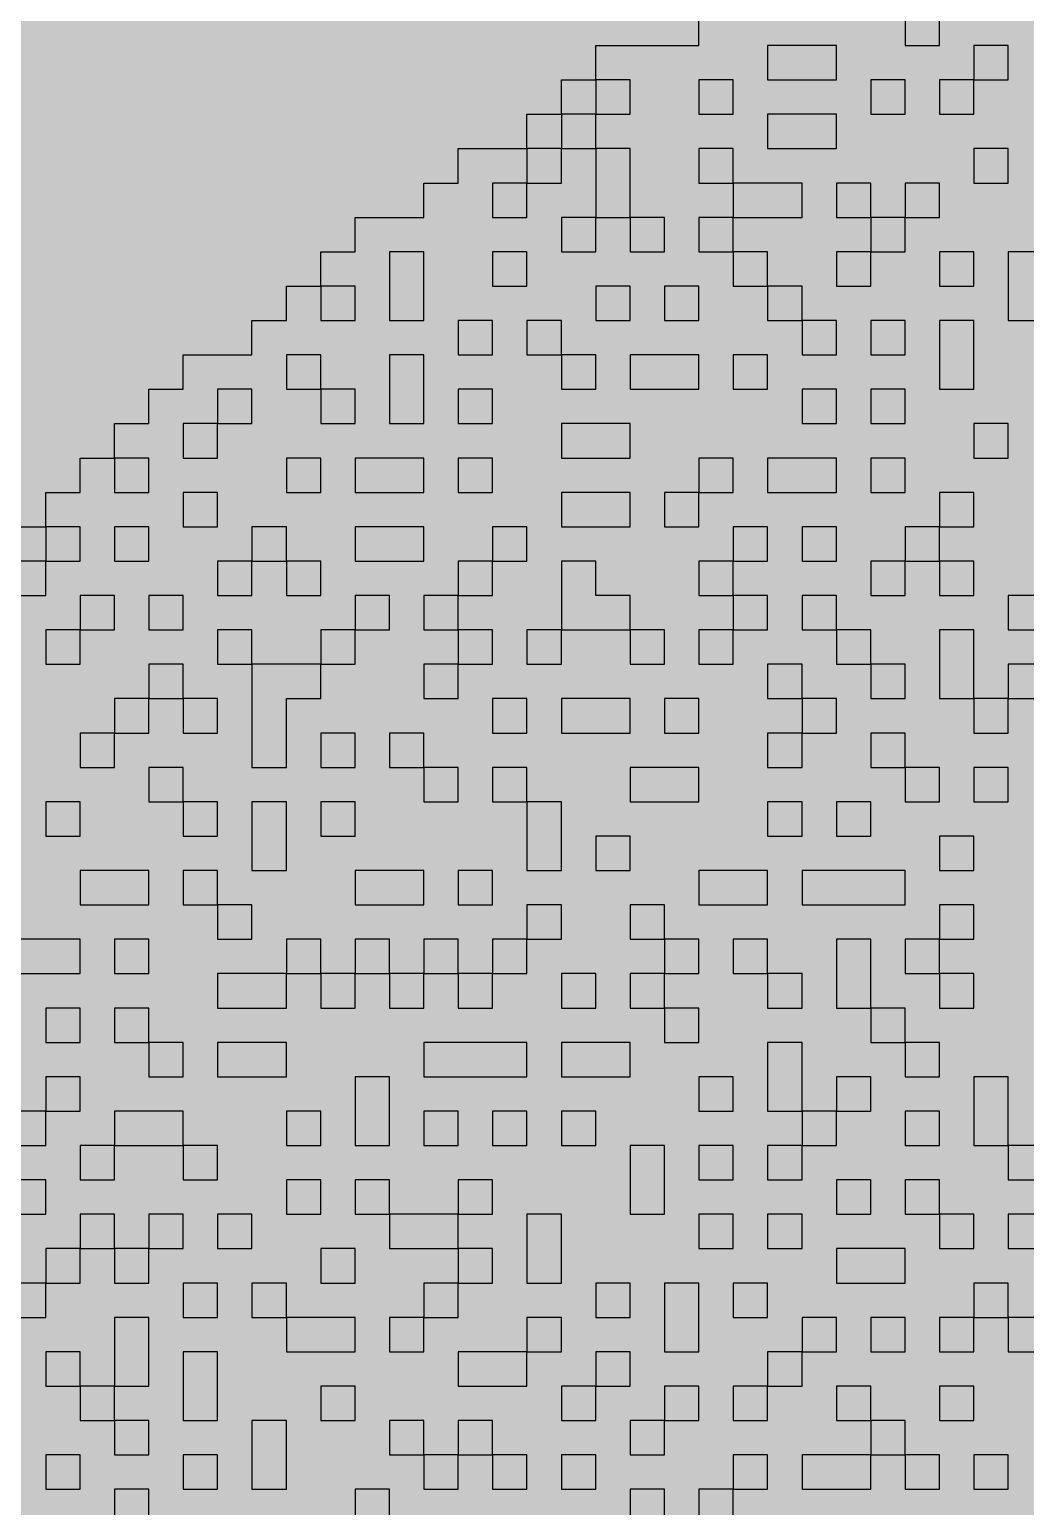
# Model space of a CAD drawing. Header units: millimetres. Extents: x 3.06 to 5.82, y 1.29 to 3.84.
# Drawn here: x 4.7026 to 4.737, y 2.1783 to 2.2294 of the extents above; entities that cross this region are included whole.
import ezdxf

# ---------------------------------------------------------------- set-up
doc = ezdxf.new("R2010")
doc.units = ezdxf.units.MM
doc.header["$MEASUREMENT"] = 0
for name, color, linetype in [('BottomLayer', 5, 'Continuous'), ('TopLayer', 1, 'Continuous'), ('TopOverlay', 2, 'Continuous')]:
    doc.layers.add(name, color=color, linetype=linetype)

msp = doc.modelspace()

# ---------------------------------------------------------------- linework, layer by layer
at = {"layer": 'BottomLayer'}
msp.add_solid([(4.701, 2.036), (4.739, 2.036), (4.701, 3.474), (4.739, 3.474)], dxfattribs=at)
at = {"layer": 'TopLayer', "const_width": 0.008}
for points in [[(4.519702, 2.030685), (4.929017, 2.44)], [(4.547986, 2.030685), (4.957301, 2.44)], [(4.57627, 2.030685), (4.985585, 2.44)], [(4.581875, 2.347774), (4.970649, 1.959)], [(4.58137, 2.319995), (4.881909, 2.019455)], [(4.567228, 2.305853), (4.855484, 2.017596)], [(4.657933, 2.3), (4.986617, 1.971316)]]:
    msp.add_lwpolyline(points, dxfattribs=at)
at = {"layer": 'TopLayer', "const_width": 0.04}
msp.add_lwpolyline([(4.771, 2.162992, -0.414214), (4.671, 2.062992)], format="xyb", dxfattribs=at)
at = {"layer": 'TopOverlay'}
for p, q in [((4.725724, 2.228813), (4.725724, 2.230002)), ((4.73286, 2.230002), (4.73286, 2.228813)), ((4.734049, 2.228813), (4.734049, 2.230002)), ((4.722156, 2.227624), (4.722156, 2.228813)), ((4.722156, 2.228813), (4.725724, 2.228813)), ((4.730481, 2.228813), (4.728103, 2.228813)), ((4.728103, 2.228813), (4.728103, 2.227624)), ((4.730481, 2.227624), (4.730481, 2.228813)), ((4.73286, 2.228813), (4.734049, 2.228813)), ((4.736427, 2.228813), (4.735238, 2.228813)), ((4.735238, 2.228813), (4.735238, 2.227624)), ((4.736427, 2.227624), (4.736427, 2.228813)), ((4.720967, 2.226435), (4.720967, 2.227624)), ((4.720967, 2.227624), (4.722156, 2.227624)), ((4.722156, 2.227624), (4.722156, 2.226435)), ((4.723346, 2.227624), (4.722156, 2.227624)), ((4.723346, 2.226435), (4.723346, 2.227624)), ((4.726913, 2.227624), (4.725724, 2.227624)), ((4.725724, 2.227624), (4.725724, 2.226435)), ((4.726913, 2.226435), (4.726913, 2.227624)), ((4.728103, 2.227624), (4.730481, 2.227624)), ((4.73286, 2.227624), (4.73167, 2.227624)), ((4.73167, 2.227624), (4.73167, 2.226435)), ((4.73286, 2.226435), (4.73286, 2.227624)), ((4.735238, 2.227624), (4.734049, 2.227624)), ((4.734049, 2.227624), (4.734049, 2.226435)), ((4.735238, 2.227624), (4.736427, 2.227624)), ((4.735238, 2.226435), (4.735238, 2.227624)), ((4.719778, 2.225245), (4.719778, 2.226435)), ((4.719778, 2.226435), (4.720967, 2.226435)), ((4.720967, 2.226435), (4.720967, 2.225245)), ((4.722156, 2.226435), (4.720967, 2.226435)), ((4.722156, 2.225245), (4.722156, 2.226435)), ((4.722156, 2.226435), (4.723346, 2.226435)), ((4.725724, 2.226435), (4.726913, 2.226435)), ((4.730481, 2.226435), (4.728103, 2.226435)), ((4.728103, 2.226435), (4.728103, 2.225245)), ((4.730481, 2.225245), (4.730481, 2.226435)), ((4.73167, 2.226435), (4.73286, 2.226435)), ((4.734049, 2.226435), (4.735238, 2.226435)), ((4.717399, 2.224056), (4.717399, 2.225245)), ((4.717399, 2.225245), (4.719778, 2.225245)), ((4.719778, 2.225245), (4.719778, 2.224056)), ((4.720967, 2.225245), (4.719778, 2.225245)), ((4.720967, 2.224056), (4.720967, 2.225245)), ((4.720967, 2.225245), (4.722156, 2.225245)), ((4.722156, 2.225245), (4.722156, 2.224056)), ((4.723346, 2.225245), (4.722156, 2.225245)), ((4.723346, 2.224056), (4.723346, 2.225245)), ((4.726913, 2.225245), (4.725724, 2.225245)), ((4.725724, 2.225245), (4.725724, 2.224056)), ((4.726913, 2.224056), (4.726913, 2.225245)), ((4.728103, 2.225245), (4.730481, 2.225245)), ((4.736427, 2.225245), (4.735238, 2.225245)), ((4.735238, 2.225245), (4.735238, 2.224056)), ((4.736427, 2.224056), (4.736427, 2.225245)), ((4.71621, 2.222867), (4.71621, 2.224056)), ((4.71621, 2.224056), (4.717399, 2.224056)), ((4.719778, 2.224056), (4.718589, 2.224056)), ((4.718589, 2.224056), (4.718589, 2.222867)), ((4.719778, 2.224056), (4.720967, 2.224056)), ((4.719778, 2.222867), (4.719778, 2.224056)), ((4.722156, 2.224056), (4.722156, 2.222867)), ((4.723346, 2.222867), (4.723346, 2.224056)), ((4.725724, 2.224056), (4.726913, 2.224056)), ((4.726913, 2.224056), (4.726913, 2.222867)), ((4.729292, 2.224056), (4.726913, 2.224056)), ((4.729292, 2.222867), (4.729292, 2.224056)), ((4.73167, 2.224056), (4.730481, 2.224056)), ((4.730481, 2.224056), (4.730481, 2.222867)), ((4.73167, 2.222867), (4.73167, 2.224056)), ((4.734049, 2.224056), (4.73286, 2.224056)), ((4.73286, 2.224056), (4.73286, 2.222867)), ((4.734049, 2.222867), (4.734049, 2.224056)), ((4.735238, 2.224056), (4.736427, 2.224056)), ((4.713832, 2.221678), (4.713832, 2.222867)), ((4.713832, 2.222867), (4.71621, 2.222867)), ((4.718589, 2.222867), (4.719778, 2.222867)), ((4.722156, 2.222867), (4.720967, 2.222867)), ((4.720967, 2.222867), (4.720967, 2.221678)), ((4.722156, 2.222867), (4.723346, 2.222867)), ((4.722156, 2.221678), (4.722156, 2.222867)), ((4.723346, 2.222867), (4.723346, 2.221678)), ((4.724535, 2.222867), (4.723346, 2.222867)), ((4.724535, 2.221678), (4.724535, 2.222867)), ((4.726913, 2.222867), (4.725724, 2.222867)), ((4.725724, 2.222867), (4.725724, 2.221678)), ((4.726913, 2.222867), (4.729292, 2.222867)), ((4.726913, 2.221678), (4.726913, 2.222867)), ((4.730481, 2.222867), (4.73167, 2.222867)), ((4.73167, 2.222867), (4.73167, 2.221678)), ((4.73286, 2.222867), (4.73167, 2.222867)), ((4.73286, 2.222867), (4.734049, 2.222867)), ((4.73286, 2.221678), (4.73286, 2.222867)), ((4.712642, 2.220488), (4.712642, 2.221678)), ((4.712642, 2.221678), (4.713832, 2.221678)), ((4.71621, 2.221678), (4.715021, 2.221678)), ((4.715021, 2.221678), (4.715021, 2.220488)), ((4.71621, 2.220488), (4.71621, 2.221678)), ((4.719778, 2.221678), (4.718589, 2.221678)), ((4.718589, 2.221678), (4.718589, 2.220488)), ((4.719778, 2.220488), (4.719778, 2.221678)), ((4.720967, 2.221678), (4.722156, 2.221678)), ((4.723346, 2.221678), (4.724535, 2.221678)), ((4.725724, 2.221678), (4.726913, 2.221678)), ((4.726913, 2.221678), (4.726913, 2.220488)), ((4.728103, 2.221678), (4.726913, 2.221678)), ((4.728103, 2.220488), (4.728103, 2.221678)), ((4.73167, 2.221678), (4.730481, 2.221678)), ((4.730481, 2.221678), (4.730481, 2.220488)), ((4.73167, 2.221678), (4.73286, 2.221678)), ((4.73167, 2.220488), (4.73167, 2.221678)), ((4.735238, 2.221678), (4.734049, 2.221678)), ((4.734049, 2.221678), (4.734049, 2.220488)), ((4.735238, 2.220488), (4.735238, 2.221678)), ((4.737617, 2.221678), (4.736427, 2.221678)), ((4.736427, 2.221678), (4.736427, 2.220488)), ((4.711453, 2.219299), (4.711453, 2.220488)), ((4.711453, 2.220488), (4.712642, 2.220488)), ((4.712642, 2.220488), (4.712642, 2.219299)), ((4.713832, 2.220488), (4.712642, 2.220488)), ((4.713832, 2.219299), (4.713832, 2.220488)), ((4.715021, 2.220488), (4.715021, 2.219299)), ((4.71621, 2.219299), (4.71621, 2.220488)), ((4.718589, 2.220488), (4.719778, 2.220488)), ((4.723346, 2.220488), (4.722156, 2.220488)), ((4.722156, 2.220488), (4.722156, 2.219299)), ((4.723346, 2.219299), (4.723346, 2.220488)), ((4.725724, 2.220488), (4.724535, 2.220488)), ((4.724535, 2.220488), (4.724535, 2.219299)), ((4.725724, 2.219299), (4.725724, 2.220488)), ((4.726913, 2.220488), (4.728103, 2.220488)), ((4.728103, 2.220488), (4.728103, 2.219299)), ((4.729292, 2.220488), (4.728103, 2.220488)), ((4.729292, 2.219299), (4.729292, 2.220488)), ((4.730481, 2.220488), (4.73167, 2.220488)), ((4.734049, 2.220488), (4.735238, 2.220488)), ((4.736427, 2.220488), (4.736427, 2.219299)), ((4.710264, 2.21811), (4.710264, 2.219299)), ((4.710264, 2.219299), (4.711453, 2.219299)), ((4.712642, 2.219299), (4.713832, 2.219299)), ((4.715021, 2.219299), (4.71621, 2.219299)), ((4.718589, 2.219299), (4.717399, 2.219299)), ((4.717399, 2.219299), (4.717399, 2.21811)), ((4.718589, 2.21811), (4.718589, 2.219299)), ((4.720967, 2.219299), (4.719778, 2.219299)), ((4.719778, 2.219299), (4.719778, 2.21811)), ((4.720967, 2.21811), (4.720967, 2.219299)), ((4.722156, 2.219299), (4.723346, 2.219299)), ((4.724535, 2.219299), (4.725724, 2.219299)), ((4.728103, 2.219299), (4.729292, 2.219299)), ((4.729292, 2.219299), (4.729292, 2.21811)), ((4.730481, 2.219299), (4.729292, 2.219299)), ((4.730481, 2.21811), (4.730481, 2.219299)), ((4.73286, 2.219299), (4.73167, 2.219299)), ((4.73167, 2.219299), (4.73167, 2.21811)), ((4.73286, 2.21811), (4.73286, 2.219299)), ((4.735238, 2.219299), (4.734049, 2.219299)), ((4.734049, 2.219299), (4.734049, 2.21811)), ((4.735238, 2.21811), (4.735238, 2.219299)), ((4.736427, 2.219299), (4.737617, 2.219299)), ((4.707885, 2.216921), (4.707885, 2.21811)), ((4.707885, 2.21811), (4.710264, 2.21811)), ((4.712642, 2.21811), (4.711453, 2.21811)), ((4.711453, 2.21811), (4.711453, 2.216921)), ((4.712642, 2.216921), (4.712642, 2.21811)), ((4.71621, 2.21811), (4.715021, 2.21811)), ((4.715021, 2.21811), (4.715021, 2.216921)), ((4.71621, 2.216921), (4.71621, 2.21811)), ((4.717399, 2.21811), (4.718589, 2.21811)), ((4.719778, 2.21811), (4.720967, 2.21811)), ((4.720967, 2.21811), (4.720967, 2.216921)), ((4.722156, 2.21811), (4.720967, 2.21811)), ((4.722156, 2.216921), (4.722156, 2.21811)), ((4.725724, 2.21811), (4.723346, 2.21811)), ((4.723346, 2.21811), (4.723346, 2.216921)), ((4.725724, 2.216921), (4.725724, 2.21811)), ((4.728103, 2.21811), (4.726913, 2.21811)), ((4.726913, 2.21811), (4.726913, 2.216921)), ((4.728103, 2.216921), (4.728103, 2.21811)), ((4.729292, 2.21811), (4.730481, 2.21811)), ((4.73167, 2.21811), (4.73286, 2.21811)), ((4.734049, 2.21811), (4.734049, 2.216921)), ((4.735238, 2.216921), (4.735238, 2.21811)), ((4.706696, 2.215731), (4.706696, 2.216921)), ((4.706696, 2.216921), (4.707885, 2.216921)), ((4.710264, 2.216921), (4.709074, 2.216921)), ((4.709074, 2.216921), (4.709074, 2.215731)), ((4.710264, 2.215731), (4.710264, 2.216921)), ((4.711453, 2.216921), (4.712642, 2.216921)), ((4.712642, 2.216921), (4.712642, 2.215731)), ((4.713832, 2.216921), (4.712642, 2.216921)), ((4.713832, 2.215731), (4.713832, 2.216921)), ((4.715021, 2.216921), (4.715021, 2.215731)), ((4.71621, 2.215731), (4.71621, 2.216921)), ((4.718589, 2.216921), (4.717399, 2.216921)), ((4.717399, 2.216921), (4.717399, 2.215731)), ((4.718589, 2.215731), (4.718589, 2.216921)), ((4.720967, 2.216921), (4.722156, 2.216921)), ((4.723346, 2.216921), (4.725724, 2.216921)), ((4.726913, 2.216921), (4.728103, 2.216921)), ((4.730481, 2.216921), (4.729292, 2.216921)), ((4.729292, 2.216921), (4.729292, 2.215731)), ((4.730481, 2.215731), (4.730481, 2.216921)), ((4.73286, 2.216921), (4.73167, 2.216921)), ((4.73167, 2.216921), (4.73167, 2.215731)), ((4.73286, 2.215731), (4.73286, 2.216921)), ((4.734049, 2.216921), (4.735238, 2.216921)), ((4.705507, 2.214542), (4.705507, 2.215731)), ((4.705507, 2.215731), (4.706696, 2.215731)), ((4.709074, 2.215731), (4.707885, 2.215731)), ((4.707885, 2.215731), (4.707885, 2.214542)), ((4.709074, 2.215731), (4.710264, 2.215731)), ((4.709074, 2.214542), (4.709074, 2.215731)), ((4.712642, 2.215731), (4.713832, 2.215731)), ((4.715021, 2.215731), (4.71621, 2.215731)), ((4.717399, 2.215731), (4.718589, 2.215731)), ((4.723346, 2.215731), (4.720967, 2.215731)), ((4.720967, 2.215731), (4.720967, 2.214542)), ((4.723346, 2.214542), (4.723346, 2.215731)), ((4.729292, 2.215731), (4.730481, 2.215731)), ((4.73167, 2.215731), (4.73286, 2.215731)), ((4.736427, 2.215731), (4.735238, 2.215731)), ((4.735238, 2.215731), (4.735238, 2.214542)), ((4.736427, 2.214542), (4.736427, 2.215731)), ((4.704318, 2.213353), (4.704318, 2.214542)), ((4.704318, 2.214542), (4.705507, 2.214542)), ((4.705507, 2.214542), (4.705507, 2.213353)), ((4.706696, 2.214542), (4.705507, 2.214542)), ((4.706696, 2.213353), (4.706696, 2.214542)), ((4.707885, 2.214542), (4.709074, 2.214542)), ((4.712642, 2.214542), (4.711453, 2.214542)), ((4.711453, 2.214542), (4.711453, 2.213353)), ((4.712642, 2.213353), (4.712642, 2.214542)), ((4.71621, 2.214542), (4.713832, 2.214542)), ((4.713832, 2.214542), (4.713832, 2.213353)), ((4.71621, 2.213353), (4.71621, 2.214542)), ((4.718589, 2.214542), (4.717399, 2.214542)), ((4.717399, 2.214542), (4.717399, 2.213353)), ((4.718589, 2.213353), (4.718589, 2.214542)), ((4.720967, 2.214542), (4.723346, 2.214542)), ((4.726913, 2.214542), (4.725724, 2.214542)), ((4.725724, 2.214542), (4.725724, 2.213353)), ((4.726913, 2.213353), (4.726913, 2.214542)), ((4.730481, 2.214542), (4.728103, 2.214542)), ((4.728103, 2.214542), (4.728103, 2.213353)), ((4.730481, 2.213353), (4.730481, 2.214542)), ((4.73286, 2.214542), (4.73167, 2.214542)), ((4.73167, 2.214542), (4.73167, 2.213353)), ((4.73286, 2.213353), (4.73286, 2.214542)), ((4.735238, 2.214542), (4.736427, 2.214542)), ((4.703128, 2.212164), (4.703128, 2.213353)), ((4.703128, 2.213353), (4.704318, 2.213353)), ((4.705507, 2.213353), (4.706696, 2.213353)), ((4.709074, 2.213353), (4.707885, 2.213353)), ((4.707885, 2.213353), (4.707885, 2.212164)), ((4.709074, 2.212164), (4.709074, 2.213353)), ((4.711453, 2.213353), (4.712642, 2.213353)), ((4.713832, 2.213353), (4.71621, 2.213353)), ((4.717399, 2.213353), (4.718589, 2.213353)), ((4.723346, 2.213353), (4.720967, 2.213353)), ((4.720967, 2.213353), (4.720967, 2.212164)), ((4.723346, 2.212164), (4.723346, 2.213353)), ((4.725724, 2.213353), (4.724535, 2.213353)), ((4.724535, 2.213353), (4.724535, 2.212164)), ((4.725724, 2.213353), (4.726913, 2.213353)), ((4.725724, 2.212164), (4.725724, 2.213353)), ((4.728103, 2.213353), (4.730481, 2.213353)), ((4.73167, 2.213353), (4.73286, 2.213353)), ((4.735238, 2.213353), (4.734049, 2.213353)), ((4.734049, 2.213353), (4.734049, 2.212164)), ((4.735238, 2.212164), (4.735238, 2.213353)), ((4.701939, 2.212164), (4.703128, 2.212164)), ((4.703128, 2.212164), (4.703128, 2.210974)), ((4.704318, 2.212164), (4.703128, 2.212164)), ((4.704318, 2.210974), (4.704318, 2.212164)), ((4.706696, 2.212164), (4.705507, 2.212164)), ((4.705507, 2.212164), (4.705507, 2.210974)), ((4.706696, 2.210974), (4.706696, 2.212164)), ((4.707885, 2.212164), (4.709074, 2.212164)), ((4.711453, 2.212164), (4.710264, 2.212164)), ((4.710264, 2.212164), (4.710264, 2.210974)), ((4.711453, 2.210974), (4.711453, 2.212164)), ((4.71621, 2.212164), (4.713832, 2.212164)), ((4.713832, 2.212164), (4.713832, 2.210974)), ((4.71621, 2.210974), (4.71621, 2.212164)), ((4.719778, 2.212164), (4.718589, 2.212164)), ((4.718589, 2.212164), (4.718589, 2.210974)), ((4.719778, 2.210974), (4.719778, 2.212164)), ((4.720967, 2.212164), (4.723346, 2.212164)), ((4.724535, 2.212164), (4.725724, 2.212164)), ((4.728103, 2.212164), (4.726913, 2.212164)), ((4.726913, 2.212164), (4.726913, 2.210974)), ((4.728103, 2.210974), (4.728103, 2.212164)), ((4.730481, 2.212164), (4.729292, 2.212164)), ((4.729292, 2.212164), (4.729292, 2.210974)), ((4.730481, 2.210974), (4.730481, 2.212164)), ((4.734049, 2.212164), (4.73286, 2.212164)), ((4.73286, 2.212164), (4.73286, 2.210974)), ((4.734049, 2.212164), (4.735238, 2.212164)), ((4.734049, 2.210974), (4.734049, 2.212164)), ((4.703128, 2.210974), (4.701939, 2.210974)), ((4.703128, 2.209785), (4.703128, 2.210974)), ((4.703128, 2.210974), (4.704318, 2.210974)), ((4.705507, 2.210974), (4.706696, 2.210974)), ((4.710264, 2.210974), (4.709074, 2.210974)), ((4.709074, 2.210974), (4.709074, 2.209785)), ((4.710264, 2.210974), (4.711453, 2.210974)), ((4.710264, 2.209785), (4.710264, 2.210974)), ((4.711453, 2.210974), (4.711453, 2.209785)), ((4.712642, 2.210974), (4.711453, 2.210974)), ((4.712642, 2.209785), (4.712642, 2.210974)), ((4.713832, 2.210974), (4.71621, 2.210974)), ((4.718589, 2.210974), (4.717399, 2.210974)), ((4.717399, 2.210974), (4.717399, 2.209785)), ((4.718589, 2.210974), (4.719778, 2.210974)), ((4.718589, 2.209785), (4.718589, 2.210974)), ((4.722156, 2.210974), (4.720967, 2.210974)), ((4.720967, 2.210974), (4.720967, 2.209785)), ((4.722156, 2.209785), (4.722156, 2.210974)), ((4.726913, 2.210974), (4.725724, 2.210974)), ((4.725724, 2.210974), (4.725724, 2.209785)), ((4.726913, 2.210974), (4.728103, 2.210974)), ((4.726913, 2.209785), (4.726913, 2.210974)), ((4.729292, 2.210974), (4.730481, 2.210974)), ((4.73286, 2.210974), (4.73167, 2.210974)), ((4.73167, 2.210974), (4.73167, 2.209785)), ((4.73286, 2.210974), (4.734049, 2.210974)), ((4.73286, 2.209785), (4.73286, 2.210974)), ((4.734049, 2.210974), (4.734049, 2.209785)), ((4.735238, 2.210974), (4.734049, 2.210974)), ((4.735238, 2.209785), (4.735238, 2.210974)), ((4.701939, 2.209785), (4.703128, 2.209785)), ((4.705507, 2.209785), (4.704318, 2.209785)), ((4.704318, 2.209785), (4.704318, 2.208596)), ((4.705507, 2.208596), (4.705507, 2.209785)), ((4.707885, 2.209785), (4.706696, 2.209785)), ((4.706696, 2.209785), (4.706696, 2.208596)), ((4.707885, 2.208596), (4.707885, 2.209785)), ((4.709074, 2.209785), (4.710264, 2.209785)), ((4.711453, 2.209785), (4.712642, 2.209785)), ((4.715021, 2.209785), (4.713832, 2.209785)), ((4.713832, 2.209785), (4.713832, 2.208596)), ((4.715021, 2.208596), (4.715021, 2.209785)), ((4.717399, 2.209785), (4.71621, 2.209785)), ((4.71621, 2.209785), (4.71621, 2.208596)), ((4.717399, 2.209785), (4.718589, 2.209785)), ((4.717399, 2.208596), (4.717399, 2.209785)), ((4.720967, 2.209785), (4.720967, 2.208596)), ((4.723346, 2.209785), (4.722156, 2.209785)), ((4.723346, 2.208596), (4.723346, 2.209785)), ((4.725724, 2.209785), (4.726913, 2.209785)), ((4.726913, 2.209785), (4.726913, 2.208596)), ((4.728103, 2.209785), (4.726913, 2.209785)), ((4.728103, 2.208596), (4.728103, 2.209785)), ((4.730481, 2.209785), (4.729292, 2.209785)), ((4.729292, 2.209785), (4.729292, 2.208596)), ((4.730481, 2.208596), (4.730481, 2.209785)), ((4.73167, 2.209785), (4.73286, 2.209785)), ((4.734049, 2.209785), (4.735238, 2.209785)), ((4.737617, 2.209785), (4.736427, 2.209785)), ((4.736427, 2.209785), (4.736427, 2.208596)), ((4.704318, 2.208596), (4.703128, 2.208596)), ((4.703128, 2.208596), (4.703128, 2.207407)), ((4.704318, 2.208596), (4.705507, 2.208596)), ((4.704318, 2.207407), (4.704318, 2.208596)), ((4.706696, 2.208596), (4.707885, 2.208596)), ((4.710264, 2.208596), (4.709074, 2.208596)), ((4.709074, 2.208596), (4.709074, 2.207407)), ((4.710264, 2.207407), (4.710264, 2.208596)), ((4.713832, 2.208596), (4.712642, 2.208596)), ((4.712642, 2.208596), (4.712642, 2.207407)), ((4.713832, 2.208596), (4.715021, 2.208596)), ((4.713832, 2.207407), (4.713832, 2.208596)), ((4.71621, 2.208596), (4.717399, 2.208596)), ((4.717399, 2.208596), (4.717399, 2.207407)), ((4.718589, 2.208596), (4.717399, 2.208596)), ((4.718589, 2.207407), (4.718589, 2.208596)), ((4.720967, 2.208596), (4.719778, 2.208596)), ((4.719778, 2.208596), (4.719778, 2.207407)), ((4.720967, 2.208596), (4.723346, 2.208596)), ((4.720967, 2.207407), (4.720967, 2.208596)), ((4.723346, 2.208596), (4.723346, 2.207407)), ((4.724535, 2.208596), (4.723346, 2.208596)), ((4.724535, 2.207407), (4.724535, 2.208596)), ((4.726913, 2.208596), (4.725724, 2.208596)), ((4.725724, 2.208596), (4.725724, 2.207407)), ((4.726913, 2.208596), (4.728103, 2.208596)), ((4.726913, 2.207407), (4.726913, 2.208596)), ((4.729292, 2.208596), (4.730481, 2.208596)), ((4.730481, 2.208596), (4.730481, 2.207407)), ((4.73167, 2.208596), (4.730481, 2.208596)), ((4.73167, 2.207407), (4.73167, 2.208596)), ((4.735238, 2.208596), (4.734049, 2.208596)), ((4.734049, 2.208596), (4.734049, 2.207407)), ((4.735238, 2.207407), (4.735238, 2.208596)), ((4.736427, 2.208596), (4.737617, 2.208596)), ((4.703128, 2.207407), (4.704318, 2.207407)), ((4.707885, 2.207407), (4.706696, 2.207407)), ((4.706696, 2.207407), (4.706696, 2.206217)), ((4.707885, 2.206217), (4.707885, 2.207407)), ((4.709074, 2.207407), (4.710264, 2.207407)), ((4.710264, 2.207407), (4.710264, 2.206217)), ((4.712642, 2.207407), (4.710264, 2.207407)), ((4.712642, 2.207407), (4.713832, 2.207407)), ((4.712642, 2.206217), (4.712642, 2.207407)), ((4.717399, 2.207407), (4.71621, 2.207407)), ((4.71621, 2.207407), (4.71621, 2.206217)), ((4.717399, 2.207407), (4.718589, 2.207407)), ((4.717399, 2.206217), (4.717399, 2.207407)), ((4.719778, 2.207407), (4.720967, 2.207407)), ((4.723346, 2.207407), (4.724535, 2.207407)), ((4.725724, 2.207407), (4.726913, 2.207407)), ((4.729292, 2.207407), (4.728103, 2.207407)), ((4.728103, 2.207407), (4.728103, 2.206217)), ((4.729292, 2.206217), (4.729292, 2.207407)), ((4.730481, 2.207407), (4.73167, 2.207407)), ((4.73167, 2.207407), (4.73167, 2.206217)), ((4.73286, 2.207407), (4.73167, 2.207407)), ((4.73286, 2.206217), (4.73286, 2.207407)), ((4.734049, 2.207407), (4.734049, 2.206217)), ((4.735238, 2.206217), (4.735238, 2.207407)), ((4.737617, 2.207407), (4.736427, 2.207407)), ((4.736427, 2.207407), (4.736427, 2.206217)), ((4.706696, 2.206217), (4.705507, 2.206217)), ((4.705507, 2.206217), (4.705507, 2.205028)), ((4.706696, 2.206217), (4.707885, 2.206217)), ((4.706696, 2.205028), (4.706696, 2.206217)), ((4.707885, 2.206217), (4.707885, 2.205028)), ((4.709074, 2.206217), (4.707885, 2.206217)), ((4.709074, 2.205028), (4.709074, 2.206217)), ((4.710264, 2.206217), (4.710264, 2.205028)), ((4.711453, 2.205028), (4.711453, 2.206217)), ((4.711453, 2.206217), (4.712642, 2.206217)), ((4.71621, 2.206217), (4.717399, 2.206217)), ((4.719778, 2.206217), (4.718589, 2.206217)), ((4.718589, 2.206217), (4.718589, 2.205028)), ((4.719778, 2.205028), (4.719778, 2.206217)), ((4.723346, 2.206217), (4.720967, 2.206217)), ((4.720967, 2.206217), (4.720967, 2.205028)), ((4.723346, 2.205028), (4.723346, 2.206217)), ((4.725724, 2.206217), (4.724535, 2.206217)), ((4.724535, 2.206217), (4.724535, 2.205028)), ((4.725724, 2.205028), (4.725724, 2.206217)), ((4.728103, 2.206217), (4.729292, 2.206217)), ((4.729292, 2.206217), (4.729292, 2.205028)), ((4.730481, 2.206217), (4.729292, 2.206217)), ((4.730481, 2.205028), (4.730481, 2.206217)), ((4.73167, 2.206217), (4.73286, 2.206217)), ((4.734049, 2.206217), (4.735238, 2.206217)), ((4.735238, 2.206217), (4.735238, 2.205028)), ((4.736427, 2.206217), (4.735238, 2.206217)), ((4.736427, 2.206217), (4.737617, 2.206217)), ((4.736427, 2.205028), (4.736427, 2.206217)), ((4.705507, 2.205028), (4.704318, 2.205028)), ((4.704318, 2.205028), (4.704318, 2.203839)), ((4.705507, 2.205028), (4.706696, 2.205028)), ((4.705507, 2.203839), (4.705507, 2.205028)), ((4.707885, 2.205028), (4.709074, 2.205028)), ((4.710264, 2.205028), (4.710264, 2.203839)), ((4.711453, 2.203839), (4.711453, 2.205028)), ((4.713832, 2.205028), (4.712642, 2.205028)), ((4.712642, 2.205028), (4.712642, 2.203839)), ((4.713832, 2.203839), (4.713832, 2.205028)), ((4.71621, 2.205028), (4.715021, 2.205028)), ((4.715021, 2.205028), (4.715021, 2.203839)), ((4.71621, 2.203839), (4.71621, 2.205028)), ((4.718589, 2.205028), (4.719778, 2.205028)), ((4.720967, 2.205028), (4.723346, 2.205028)), ((4.724535, 2.205028), (4.725724, 2.205028)), ((4.729292, 2.205028), (4.728103, 2.205028)), ((4.728103, 2.205028), (4.728103, 2.203839)), ((4.729292, 2.205028), (4.730481, 2.205028)), ((4.729292, 2.203839), (4.729292, 2.205028)), ((4.73286, 2.205028), (4.73167, 2.205028)), ((4.73167, 2.205028), (4.73167, 2.203839)), ((4.73286, 2.203839), (4.73286, 2.205028)), ((4.735238, 2.205028), (4.736427, 2.205028)), ((4.704318, 2.203839), (4.705507, 2.203839)), ((4.707885, 2.203839), (4.706696, 2.203839)), ((4.706696, 2.203839), (4.706696, 2.20265)), ((4.707885, 2.20265), (4.707885, 2.203839)), ((4.710264, 2.203839), (4.711453, 2.203839)), ((4.712642, 2.203839), (4.713832, 2.203839)), ((4.715021, 2.203839), (4.71621, 2.203839)), ((4.71621, 2.203839), (4.71621, 2.20265)), ((4.717399, 2.203839), (4.71621, 2.203839)), ((4.717399, 2.20265), (4.717399, 2.203839)), ((4.719778, 2.203839), (4.718589, 2.203839)), ((4.718589, 2.203839), (4.718589, 2.20265)), ((4.719778, 2.20265), (4.719778, 2.203839)), ((4.725724, 2.203839), (4.723346, 2.203839)), ((4.723346, 2.203839), (4.723346, 2.20265)), ((4.725724, 2.20265), (4.725724, 2.203839)), ((4.728103, 2.203839), (4.729292, 2.203839)), ((4.73167, 2.203839), (4.73286, 2.203839)), ((4.73286, 2.203839), (4.73286, 2.20265)), ((4.734049, 2.203839), (4.73286, 2.203839)), ((4.734049, 2.20265), (4.734049, 2.203839)), ((4.736427, 2.203839), (4.735238, 2.203839)), ((4.735238, 2.203839), (4.735238, 2.20265)), ((4.736427, 2.20265), (4.736427, 2.203839)), ((4.704318, 2.20265), (4.703128, 2.20265)), ((4.703128, 2.20265), (4.703128, 2.20146)), ((4.704318, 2.20146), (4.704318, 2.20265)), ((4.706696, 2.20265), (4.707885, 2.20265)), ((4.707885, 2.20265), (4.707885, 2.20146)), ((4.709074, 2.20265), (4.707885, 2.20265)), ((4.709074, 2.20146), (4.709074, 2.20265)), ((4.711453, 2.20265), (4.710264, 2.20265)), ((4.710264, 2.20265), (4.710264, 2.20146)), ((4.711453, 2.20146), (4.711453, 2.20265)), ((4.713832, 2.20265), (4.712642, 2.20265)), ((4.712642, 2.20265), (4.712642, 2.20146)), ((4.713832, 2.20146), (4.713832, 2.20265)), ((4.71621, 2.20265), (4.717399, 2.20265)), ((4.718589, 2.20265), (4.719778, 2.20265)), ((4.719778, 2.20265), (4.719778, 2.20146)), ((4.720967, 2.20265), (4.719778, 2.20265)), ((4.720967, 2.20146), (4.720967, 2.20265)), ((4.723346, 2.20265), (4.725724, 2.20265)), ((4.729292, 2.20265), (4.728103, 2.20265)), ((4.728103, 2.20265), (4.728103, 2.20146)), ((4.729292, 2.20146), (4.729292, 2.20265)), ((4.73167, 2.20265), (4.730481, 2.20265)), ((4.730481, 2.20265), (4.730481, 2.20146)), ((4.73167, 2.20146), (4.73167, 2.20265)), ((4.73286, 2.20265), (4.734049, 2.20265)), ((4.735238, 2.20265), (4.736427, 2.20265)), ((4.703128, 2.20146), (4.704318, 2.20146)), ((4.707885, 2.20146), (4.709074, 2.20146)), ((4.710264, 2.20146), (4.710264, 2.200271)), ((4.711453, 2.200271), (4.711453, 2.20146)), ((4.712642, 2.20146), (4.713832, 2.20146)), ((4.719778, 2.20146), (4.719778, 2.200271)), ((4.720967, 2.200271), (4.720967, 2.20146)), ((4.723346, 2.20146), (4.722156, 2.20146)), ((4.722156, 2.20146), (4.722156, 2.200271)), ((4.723346, 2.200271), (4.723346, 2.20146)), ((4.728103, 2.20146), (4.729292, 2.20146)), ((4.730481, 2.20146), (4.73167, 2.20146)), ((4.735238, 2.20146), (4.734049, 2.20146)), ((4.734049, 2.20146), (4.734049, 2.200271)), ((4.735238, 2.200271), (4.735238, 2.20146)), ((4.706696, 2.200271), (4.704318, 2.200271)), ((4.704318, 2.200271), (4.704318, 2.199082)), ((4.706696, 2.199082), (4.706696, 2.200271)), ((4.709074, 2.200271), (4.707885, 2.200271)), ((4.707885, 2.200271), (4.707885, 2.199082)), ((4.709074, 2.199082), (4.709074, 2.200271)), ((4.710264, 2.200271), (4.711453, 2.200271)), ((4.71621, 2.200271), (4.713832, 2.200271)), ((4.713832, 2.200271), (4.713832, 2.199082)), ((4.71621, 2.199082), (4.71621, 2.200271)), ((4.718589, 2.200271), (4.717399, 2.200271)), ((4.717399, 2.200271), (4.717399, 2.199082)), ((4.718589, 2.199082), (4.718589, 2.200271)), ((4.719778, 2.200271), (4.720967, 2.200271)), ((4.722156, 2.200271), (4.723346, 2.200271)), ((4.728103, 2.200271), (4.725724, 2.200271)), ((4.725724, 2.200271), (4.725724, 2.199082)), ((4.728103, 2.199082), (4.728103, 2.200271)), ((4.73286, 2.200271), (4.729292, 2.200271)), ((4.729292, 2.200271), (4.729292, 2.199082)), ((4.73286, 2.199082), (4.73286, 2.200271)), ((4.734049, 2.200271), (4.735238, 2.200271)), ((4.704318, 2.199082), (4.706696, 2.199082)), ((4.707885, 2.199082), (4.709074, 2.199082)), ((4.709074, 2.199082), (4.709074, 2.197893)), ((4.710264, 2.199082), (4.709074, 2.199082)), ((4.710264, 2.197893), (4.710264, 2.199082)), ((4.713832, 2.199082), (4.71621, 2.199082)), ((4.717399, 2.199082), (4.718589, 2.199082)), ((4.720967, 2.199082), (4.719778, 2.199082)), ((4.719778, 2.199082), (4.719778, 2.197893)), ((4.720967, 2.197893), (4.720967, 2.199082)), ((4.724535, 2.199082), (4.723346, 2.199082)), ((4.723346, 2.199082), (4.723346, 2.197893)), ((4.724535, 2.197893), (4.724535, 2.199082)), ((4.725724, 2.199082), (4.728103, 2.199082)), ((4.729292, 2.199082), (4.73286, 2.199082)), ((4.735238, 2.199082), (4.734049, 2.199082)), ((4.734049, 2.199082), (4.734049, 2.197893)), ((4.735238, 2.197893), (4.735238, 2.199082)), ((4.704318, 2.197893), (4.701939, 2.197893)), ((4.704318, 2.196703), (4.704318, 2.197893)), ((4.706696, 2.197893), (4.705507, 2.197893)), ((4.705507, 2.197893), (4.705507, 2.196703)), ((4.706696, 2.196703), (4.706696, 2.197893)), ((4.709074, 2.197893), (4.710264, 2.197893)), ((4.712642, 2.197893), (4.711453, 2.197893)), ((4.711453, 2.197893), (4.711453, 2.196703)), ((4.712642, 2.196703), (4.712642, 2.197893)), ((4.715021, 2.197893), (4.713832, 2.197893)), ((4.713832, 2.197893), (4.713832, 2.196703)), ((4.715021, 2.196703), (4.715021, 2.197893)), ((4.717399, 2.197893), (4.71621, 2.197893)), ((4.71621, 2.197893), (4.71621, 2.196703)), ((4.717399, 2.196703), (4.717399, 2.197893)), ((4.719778, 2.197893), (4.718589, 2.197893)), ((4.718589, 2.197893), (4.718589, 2.196703)), ((4.719778, 2.197893), (4.720967, 2.197893)), ((4.719778, 2.196703), (4.719778, 2.197893)), ((4.723346, 2.197893), (4.724535, 2.197893)), ((4.724535, 2.197893), (4.724535, 2.196703)), ((4.725724, 2.197893), (4.724535, 2.197893)), ((4.725724, 2.196703), (4.725724, 2.197893)), ((4.728103, 2.197893), (4.726913, 2.197893)), ((4.726913, 2.197893), (4.726913, 2.196703)), ((4.728103, 2.196703), (4.728103, 2.197893)), ((4.73167, 2.197893), (4.730481, 2.197893)), ((4.730481, 2.197893), (4.730481, 2.196703)), ((4.73167, 2.196703), (4.73167, 2.197893)), ((4.734049, 2.197893), (4.73286, 2.197893)), ((4.73286, 2.197893), (4.73286, 2.196703)), ((4.734049, 2.197893), (4.735238, 2.197893)), ((4.734049, 2.196703), (4.734049, 2.197893)), ((4.701939, 2.196703), (4.704318, 2.196703)), ((4.705507, 2.196703), (4.706696, 2.196703)), ((4.711453, 2.196703), (4.709074, 2.196703)), ((4.709074, 2.196703), (4.709074, 2.195514)), ((4.711453, 2.196703), (4.712642, 2.196703)), ((4.711453, 2.195514), (4.711453, 2.196703)), ((4.712642, 2.196703), (4.712642, 2.195514)), ((4.713832, 2.196703), (4.712642, 2.196703)), ((4.713832, 2.196703), (4.715021, 2.196703)), ((4.713832, 2.195514), (4.713832, 2.196703)), ((4.715021, 2.196703), (4.715021, 2.195514)), ((4.71621, 2.196703), (4.715021, 2.196703)), ((4.71621, 2.196703), (4.717399, 2.196703)), ((4.71621, 2.195514), (4.71621, 2.196703)), ((4.717399, 2.196703), (4.717399, 2.195514)), ((4.718589, 2.196703), (4.717399, 2.196703)), ((4.718589, 2.196703), (4.719778, 2.196703)), ((4.718589, 2.195514), (4.718589, 2.196703)), ((4.722156, 2.196703), (4.720967, 2.196703)), ((4.720967, 2.196703), (4.720967, 2.195514)), ((4.722156, 2.195514), (4.722156, 2.196703)), ((4.724535, 2.196703), (4.723346, 2.196703)), ((4.723346, 2.196703), (4.723346, 2.195514)), ((4.724535, 2.196703), (4.725724, 2.196703)), ((4.724535, 2.195514), (4.724535, 2.196703)), ((4.726913, 2.196703), (4.728103, 2.196703)), ((4.728103, 2.196703), (4.728103, 2.195514)), ((4.729292, 2.196703), (4.728103, 2.196703)), ((4.729292, 2.195514), (4.729292, 2.196703)), ((4.730481, 2.196703), (4.730481, 2.195514)), ((4.73167, 2.195514), (4.73167, 2.196703)), ((4.73286, 2.196703), (4.734049, 2.196703)), ((4.734049, 2.196703), (4.734049, 2.195514)), ((4.735238, 2.196703), (4.734049, 2.196703)), ((4.735238, 2.195514), (4.735238, 2.196703)), ((4.704318, 2.195514), (4.703128, 2.195514)), ((4.703128, 2.195514), (4.703128, 2.194325)), ((4.704318, 2.194325), (4.704318, 2.195514)), ((4.706696, 2.195514), (4.705507, 2.195514)), ((4.705507, 2.195514), (4.705507, 2.194325)), ((4.706696, 2.194325), (4.706696, 2.195514)), ((4.709074, 2.195514), (4.711453, 2.195514)), ((4.712642, 2.195514), (4.713832, 2.195514)), ((4.715021, 2.195514), (4.71621, 2.195514)), ((4.717399, 2.195514), (4.718589, 2.195514)), ((4.720967, 2.195514), (4.722156, 2.195514)), ((4.723346, 2.195514), (4.724535, 2.195514)), ((4.724535, 2.195514), (4.724535, 2.194325)), ((4.725724, 2.195514), (4.724535, 2.195514)), ((4.725724, 2.194325), (4.725724, 2.195514)), ((4.728103, 2.195514), (4.729292, 2.195514)), ((4.730481, 2.195514), (4.73167, 2.195514)), ((4.73167, 2.195514), (4.73167, 2.194325)), ((4.73286, 2.195514), (4.73167, 2.195514)), ((4.73286, 2.194325), (4.73286, 2.195514)), ((4.734049, 2.195514), (4.735238, 2.195514)), ((4.703128, 2.194325), (4.704318, 2.194325)), ((4.705507, 2.194325), (4.706696, 2.194325)), ((4.706696, 2.194325), (4.706696, 2.193135)), ((4.707885, 2.194325), (4.706696, 2.194325)), ((4.707885, 2.193135), (4.707885, 2.194325)), ((4.711453, 2.194325), (4.709074, 2.194325)), ((4.709074, 2.194325), (4.709074, 2.193135)), ((4.711453, 2.193135), (4.711453, 2.194325)), ((4.719778, 2.194325), (4.71621, 2.194325)), ((4.71621, 2.194325), (4.71621, 2.193135)), ((4.719778, 2.193135), (4.719778, 2.194325)), ((4.723346, 2.194325), (4.720967, 2.194325)), ((4.720967, 2.194325), (4.720967, 2.193135)), ((4.723346, 2.193135), (4.723346, 2.194325)), ((4.724535, 2.194325), (4.725724, 2.194325)), ((4.729292, 2.194325), (4.728103, 2.194325)), ((4.728103, 2.194325), (4.728103, 2.193135)), ((4.729292, 2.193135), (4.729292, 2.194325)), ((4.73167, 2.194325), (4.73286, 2.194325)), ((4.73286, 2.194325), (4.73286, 2.193135)), ((4.734049, 2.194325), (4.73286, 2.194325)), ((4.734049, 2.193135), (4.734049, 2.194325)), ((4.704318, 2.193135), (4.703128, 2.193135)), ((4.703128, 2.193135), (4.703128, 2.191946)), ((4.704318, 2.191946), (4.704318, 2.193135)), ((4.706696, 2.193135), (4.707885, 2.193135)), ((4.709074, 2.193135), (4.711453, 2.193135)), ((4.715021, 2.193135), (4.713832, 2.193135)), ((4.713832, 2.193135), (4.713832, 2.191946)), ((4.715021, 2.191946), (4.715021, 2.193135)), ((4.71621, 2.193135), (4.719778, 2.193135)), ((4.720967, 2.193135), (4.723346, 2.193135)), ((4.726913, 2.193135), (4.725724, 2.193135)), ((4.725724, 2.193135), (4.725724, 2.191946)), ((4.726913, 2.191946), (4.726913, 2.193135)), ((4.728103, 2.193135), (4.728103, 2.191946)), ((4.729292, 2.191946), (4.729292, 2.193135)), ((4.73167, 2.193135), (4.730481, 2.193135)), ((4.730481, 2.193135), (4.730481, 2.191946)), ((4.73167, 2.191946), (4.73167, 2.193135)), ((4.73286, 2.193135), (4.734049, 2.193135)), ((4.736427, 2.193135), (4.735238, 2.193135)), ((4.735238, 2.193135), (4.735238, 2.191946)), ((4.736427, 2.191946), (4.736427, 2.193135)), ((4.703128, 2.191946), (4.701939, 2.191946)), ((4.703128, 2.191946), (4.704318, 2.191946)), ((4.703128, 2.190757), (4.703128, 2.191946)), ((4.707885, 2.191946), (4.705507, 2.191946)), ((4.705507, 2.191946), (4.705507, 2.190757)), ((4.707885, 2.190757), (4.707885, 2.191946)), ((4.712642, 2.191946), (4.711453, 2.191946)), ((4.711453, 2.191946), (4.711453, 2.190757)), ((4.712642, 2.190757), (4.712642, 2.191946)), ((4.713832, 2.191946), (4.713832, 2.190757)), ((4.715021, 2.190757), (4.715021, 2.191946)), ((4.717399, 2.191946), (4.71621, 2.191946)), ((4.71621, 2.191946), (4.71621, 2.190757)), ((4.717399, 2.190757), (4.717399, 2.191946)), ((4.719778, 2.191946), (4.718589, 2.191946)), ((4.718589, 2.191946), (4.718589, 2.190757)), ((4.719778, 2.190757), (4.719778, 2.191946)), ((4.722156, 2.191946), (4.720967, 2.191946)), ((4.720967, 2.191946), (4.720967, 2.190757)), ((4.722156, 2.190757), (4.722156, 2.191946)), ((4.725724, 2.191946), (4.726913, 2.191946)), ((4.728103, 2.191946), (4.729292, 2.191946)), ((4.729292, 2.191946), (4.729292, 2.190757)), ((4.730481, 2.191946), (4.729292, 2.191946)), ((4.730481, 2.191946), (4.73167, 2.191946)), ((4.730481, 2.190757), (4.730481, 2.191946)), ((4.734049, 2.191946), (4.73286, 2.191946)), ((4.73286, 2.191946), (4.73286, 2.190757)), ((4.734049, 2.190757), (4.734049, 2.191946)), ((4.735238, 2.191946), (4.735238, 2.190757)), ((4.736427, 2.190757), (4.736427, 2.191946)), ((4.701939, 2.190757), (4.703128, 2.190757)), ((4.705507, 2.190757), (4.704318, 2.190757)), ((4.704318, 2.190757), (4.704318, 2.189568)), ((4.705507, 2.190757), (4.707885, 2.190757)), ((4.705507, 2.189568), (4.705507, 2.190757)), ((4.707885, 2.190757), (4.707885, 2.189568)), ((4.709074, 2.190757), (4.707885, 2.190757)), ((4.709074, 2.189568), (4.709074, 2.190757)), ((4.711453, 2.190757), (4.712642, 2.190757)), ((4.713832, 2.190757), (4.715021, 2.190757)), ((4.71621, 2.190757), (4.717399, 2.190757)), ((4.718589, 2.190757), (4.719778, 2.190757)), ((4.720967, 2.190757), (4.722156, 2.190757)), ((4.724535, 2.190757), (4.723346, 2.190757)), ((4.723346, 2.190757), (4.723346, 2.189568)), ((4.724535, 2.189568), (4.724535, 2.190757)), ((4.726913, 2.190757), (4.725724, 2.190757)), ((4.725724, 2.190757), (4.725724, 2.189568)), ((4.726913, 2.189568), (4.726913, 2.190757)), ((4.729292, 2.190757), (4.728103, 2.190757)), ((4.728103, 2.190757), (4.728103, 2.189568)), ((4.729292, 2.190757), (4.730481, 2.190757)), ((4.729292, 2.189568), (4.729292, 2.190757)), ((4.73286, 2.190757), (4.734049, 2.190757)), ((4.735238, 2.190757), (4.736427, 2.190757)), ((4.736427, 2.190757), (4.736427, 2.189568)), ((4.737617, 2.190757), (4.736427, 2.190757)), ((4.703128, 2.189568), (4.701939, 2.189568)), ((4.703128, 2.188378), (4.703128, 2.189568)), ((4.704318, 2.189568), (4.705507, 2.189568)), ((4.707885, 2.189568), (4.709074, 2.189568)), ((4.712642, 2.189568), (4.711453, 2.189568)), ((4.711453, 2.189568), (4.711453, 2.188378)), ((4.712642, 2.188378), (4.712642, 2.189568)), ((4.715021, 2.189568), (4.713832, 2.189568)), ((4.713832, 2.189568), (4.713832, 2.188378)), ((4.715021, 2.188378), (4.715021, 2.189568)), ((4.718589, 2.189568), (4.717399, 2.189568)), ((4.717399, 2.189568), (4.717399, 2.188378)), ((4.718589, 2.188378), (4.718589, 2.189568)), ((4.723346, 2.189568), (4.723346, 2.188378)), ((4.724535, 2.188378), (4.724535, 2.189568)), ((4.725724, 2.189568), (4.726913, 2.189568)), ((4.728103, 2.189568), (4.729292, 2.189568)), ((4.73167, 2.189568), (4.730481, 2.189568)), ((4.730481, 2.189568), (4.730481, 2.188378)), ((4.73167, 2.188378), (4.73167, 2.189568)), ((4.734049, 2.189568), (4.73286, 2.189568)), ((4.73286, 2.189568), (4.73286, 2.188378)), ((4.734049, 2.188378), (4.734049, 2.189568)), ((4.736427, 2.189568), (4.737617, 2.189568)), ((4.701939, 2.188378), (4.703128, 2.188378)), ((4.705507, 2.188378), (4.704318, 2.188378)), ((4.704318, 2.188378), (4.704318, 2.187189)), ((4.705507, 2.187189), (4.705507, 2.188378)), ((4.707885, 2.188378), (4.706696, 2.188378)), ((4.706696, 2.188378), (4.706696, 2.187189)), ((4.707885, 2.187189), (4.707885, 2.188378)), ((4.710264, 2.188378), (4.709074, 2.188378)), ((4.709074, 2.188378), (4.709074, 2.187189)), ((4.710264, 2.187189), (4.710264, 2.188378)), ((4.711453, 2.188378), (4.712642, 2.188378)), ((4.713832, 2.188378), (4.715021, 2.188378)), ((4.715021, 2.188378), (4.715021, 2.187189)), ((4.717399, 2.188378), (4.715021, 2.188378)), ((4.717399, 2.188378), (4.718589, 2.188378)), ((4.717399, 2.187189), (4.717399, 2.188378)), ((4.720967, 2.188378), (4.719778, 2.188378)), ((4.719778, 2.188378), (4.719778, 2.187189)), ((4.720967, 2.187189), (4.720967, 2.188378)), ((4.723346, 2.188378), (4.724535, 2.188378)), ((4.726913, 2.188378), (4.725724, 2.188378)), ((4.725724, 2.188378), (4.725724, 2.187189)), ((4.726913, 2.187189), (4.726913, 2.188378)), ((4.729292, 2.188378), (4.728103, 2.188378)), ((4.728103, 2.188378), (4.728103, 2.187189)), ((4.729292, 2.187189), (4.729292, 2.188378)), ((4.730481, 2.188378), (4.73167, 2.188378)), ((4.73286, 2.188378), (4.734049, 2.188378)), ((4.734049, 2.188378), (4.734049, 2.187189)), ((4.735238, 2.188378), (4.734049, 2.188378)), ((4.735238, 2.187189), (4.735238, 2.188378)), ((4.737617, 2.188378), (4.736427, 2.188378)), ((4.736427, 2.188378), (4.736427, 2.187189)), ((4.704318, 2.187189), (4.703128, 2.187189)), ((4.703128, 2.187189), (4.703128, 2.186)), ((4.704318, 2.187189), (4.705507, 2.187189)), ((4.704318, 2.186), (4.704318, 2.187189)), ((4.705507, 2.187189), (4.705507, 2.186)), ((4.706696, 2.187189), (4.705507, 2.187189)), ((4.706696, 2.187189), (4.707885, 2.187189)), ((4.706696, 2.186), (4.706696, 2.187189)), ((4.709074, 2.187189), (4.710264, 2.187189)), ((4.713832, 2.187189), (4.712642, 2.187189)), ((4.712642, 2.187189), (4.712642, 2.186)), ((4.713832, 2.186), (4.713832, 2.187189)), ((4.715021, 2.187189), (4.717399, 2.187189)), ((4.717399, 2.187189), (4.717399, 2.186)), ((4.718589, 2.187189), (4.717399, 2.187189)), ((4.718589, 2.186), (4.718589, 2.187189)), ((4.719778, 2.187189), (4.719778, 2.186)), ((4.720967, 2.186), (4.720967, 2.187189)), ((4.725724, 2.187189), (4.726913, 2.187189)), ((4.728103, 2.187189), (4.729292, 2.187189)), ((4.73286, 2.187189), (4.730481, 2.187189)), ((4.730481, 2.187189), (4.730481, 2.186)), ((4.73286, 2.186), (4.73286, 2.187189)), ((4.734049, 2.187189), (4.735238, 2.187189)), ((4.736427, 2.187189), (4.737617, 2.187189)), ((4.703128, 2.186), (4.701939, 2.186)), ((4.703128, 2.186), (4.704318, 2.186)), ((4.703128, 2.184811), (4.703128, 2.186)), ((4.705507, 2.186), (4.706696, 2.186)), ((4.709074, 2.186), (4.707885, 2.186)), ((4.707885, 2.186), (4.707885, 2.184811)), ((4.709074, 2.184811), (4.709074, 2.186)), ((4.711453, 2.186), (4.710264, 2.186)), ((4.710264, 2.186), (4.710264, 2.184811)), ((4.711453, 2.184811), (4.711453, 2.186)), ((4.712642, 2.186), (4.713832, 2.186)), ((4.717399, 2.186), (4.71621, 2.186)), ((4.71621, 2.186), (4.71621, 2.184811)), ((4.717399, 2.186), (4.718589, 2.186)), ((4.717399, 2.184811), (4.717399, 2.186)), ((4.719778, 2.186), (4.720967, 2.186)), ((4.723346, 2.186), (4.722156, 2.186)), ((4.722156, 2.186), (4.722156, 2.184811)), ((4.723346, 2.184811), (4.723346, 2.186)), ((4.725724, 2.186), (4.724535, 2.186)), ((4.724535, 2.186), (4.724535, 2.184811)), ((4.725724, 2.184811), (4.725724, 2.186)), ((4.728103, 2.186), (4.726913, 2.186)), ((4.726913, 2.186), (4.726913, 2.184811)), ((4.728103, 2.184811), (4.728103, 2.186)), ((4.730481, 2.186), (4.73286, 2.186)), ((4.736427, 2.186), (4.735238, 2.186)), ((4.735238, 2.186), (4.735238, 2.184811)), ((4.736427, 2.184811), (4.736427, 2.186)), ((4.701939, 2.184811), (4.703128, 2.184811)), ((4.706696, 2.184811), (4.705507, 2.184811)), ((4.705507, 2.184811), (4.705507, 2.183622)), ((4.706696, 2.183622), (4.706696, 2.184811)), ((4.707885, 2.184811), (4.709074, 2.184811)), ((4.710264, 2.184811), (4.711453, 2.184811)), ((4.711453, 2.184811), (4.711453, 2.183622)), ((4.713832, 2.184811), (4.711453, 2.184811)), ((4.713832, 2.183622), (4.713832, 2.184811)), ((4.71621, 2.184811), (4.715021, 2.184811)), ((4.715021, 2.184811), (4.715021, 2.183622)), ((4.71621, 2.184811), (4.717399, 2.184811)), ((4.71621, 2.183622), (4.71621, 2.184811)), ((4.720967, 2.184811), (4.719778, 2.184811)), ((4.719778, 2.184811), (4.719778, 2.183622)), ((4.720967, 2.183622), (4.720967, 2.184811)), ((4.722156, 2.184811), (4.723346, 2.184811)), ((4.724535, 2.184811), (4.724535, 2.183622)), ((4.725724, 2.183622), (4.725724, 2.184811)), ((4.726913, 2.184811), (4.728103, 2.184811)), ((4.730481, 2.184811), (4.729292, 2.184811)), ((4.729292, 2.184811), (4.729292, 2.183622)), ((4.730481, 2.183622), (4.730481, 2.184811)), ((4.73286, 2.184811), (4.73167, 2.184811)), ((4.73167, 2.184811), (4.73167, 2.183622)), ((4.73286, 2.183622), (4.73286, 2.184811)), ((4.735238, 2.184811), (4.734049, 2.184811)), ((4.734049, 2.184811), (4.734049, 2.183622)), ((4.735238, 2.184811), (4.736427, 2.184811)), ((4.735238, 2.183622), (4.735238, 2.184811)), ((4.736427, 2.184811), (4.736427, 2.183622)), ((4.737617, 2.184811), (4.736427, 2.184811)), ((4.704318, 2.183622), (4.703128, 2.183622)), ((4.703128, 2.183622), (4.703128, 2.182432)), ((4.704318, 2.182432), (4.704318, 2.183622)), ((4.705507, 2.183622), (4.705507, 2.182432)), ((4.706696, 2.182432), (4.706696, 2.183622)), ((4.709074, 2.183622), (4.707885, 2.183622)), ((4.707885, 2.183622), (4.707885, 2.182432)), ((4.709074, 2.182432), (4.709074, 2.183622)), ((4.711453, 2.183622), (4.713832, 2.183622)), ((4.715021, 2.183622), (4.71621, 2.183622)), ((4.719778, 2.183622), (4.717399, 2.183622)), ((4.717399, 2.183622), (4.717399, 2.182432)), ((4.719778, 2.183622), (4.720967, 2.183622)), ((4.719778, 2.182432), (4.719778, 2.183622)), ((4.723346, 2.183622), (4.722156, 2.183622)), ((4.722156, 2.183622), (4.722156, 2.182432)), ((4.723346, 2.182432), (4.723346, 2.183622)), ((4.724535, 2.183622), (4.725724, 2.183622)), ((4.729292, 2.183622), (4.728103, 2.183622)), ((4.728103, 2.183622), (4.728103, 2.182432)), ((4.729292, 2.183622), (4.730481, 2.183622)), ((4.729292, 2.182432), (4.729292, 2.183622)), ((4.73167, 2.183622), (4.73286, 2.183622)), ((4.734049, 2.183622), (4.735238, 2.183622)), ((4.736427, 2.183622), (4.737617, 2.183622)), ((4.703128, 2.182432), (4.704318, 2.182432)), ((4.704318, 2.182432), (4.704318, 2.181243)), ((4.705507, 2.182432), (4.704318, 2.182432)), ((4.705507, 2.182432), (4.706696, 2.182432)), ((4.705507, 2.181243), (4.705507, 2.182432)), ((4.707885, 2.182432), (4.707885, 2.181243)), ((4.709074, 2.181243), (4.709074, 2.182432)), ((4.713832, 2.182432), (4.712642, 2.182432)), ((4.712642, 2.182432), (4.712642, 2.181243)), ((4.713832, 2.181243), (4.713832, 2.182432)), ((4.717399, 2.182432), (4.719778, 2.182432)), ((4.722156, 2.182432), (4.720967, 2.182432)), ((4.720967, 2.182432), (4.720967, 2.181243)), ((4.722156, 2.182432), (4.723346, 2.182432)), ((4.722156, 2.181243), (4.722156, 2.182432)), ((4.725724, 2.182432), (4.724535, 2.182432)), ((4.724535, 2.182432), (4.724535, 2.181243)), ((4.725724, 2.181243), (4.725724, 2.182432)), ((4.728103, 2.182432), (4.726913, 2.182432)), ((4.726913, 2.182432), (4.726913, 2.181243)), ((4.728103, 2.182432), (4.729292, 2.182432)), ((4.728103, 2.181243), (4.728103, 2.182432)), ((4.73167, 2.182432), (4.730481, 2.182432)), ((4.730481, 2.182432), (4.730481, 2.181243)), ((4.73167, 2.181243), (4.73167, 2.182432)), ((4.735238, 2.182432), (4.734049, 2.182432)), ((4.734049, 2.182432), (4.734049, 2.181243)), ((4.735238, 2.181243), (4.735238, 2.182432)), ((4.704318, 2.181243), (4.705507, 2.181243)), ((4.705507, 2.181243), (4.705507, 2.180054)), ((4.706696, 2.181243), (4.705507, 2.181243)), ((4.706696, 2.180054), (4.706696, 2.181243)), ((4.707885, 2.181243), (4.709074, 2.181243)), ((4.711453, 2.181243), (4.710264, 2.181243)), ((4.710264, 2.181243), (4.710264, 2.180054)), ((4.711453, 2.180054), (4.711453, 2.181243)), ((4.712642, 2.181243), (4.713832, 2.181243)), ((4.71621, 2.181243), (4.715021, 2.181243)), ((4.715021, 2.181243), (4.715021, 2.180054)), ((4.71621, 2.180054), (4.71621, 2.181243)), ((4.718589, 2.181243), (4.717399, 2.181243)), ((4.717399, 2.181243), (4.717399, 2.180054)), ((4.718589, 2.180054), (4.718589, 2.181243)), ((4.720967, 2.181243), (4.722156, 2.181243)), ((4.724535, 2.181243), (4.723346, 2.181243)), ((4.723346, 2.181243), (4.723346, 2.180054)), ((4.724535, 2.181243), (4.725724, 2.181243)), ((4.724535, 2.180054), (4.724535, 2.181243)), ((4.726913, 2.181243), (4.728103, 2.181243)), ((4.730481, 2.181243), (4.73167, 2.181243)), ((4.73167, 2.181243), (4.73167, 2.180054)), ((4.73286, 2.181243), (4.73167, 2.181243)), ((4.73286, 2.180054), (4.73286, 2.181243)), ((4.734049, 2.181243), (4.735238, 2.181243)), ((4.704318, 2.180054), (4.703128, 2.180054)), ((4.703128, 2.180054), (4.703128, 2.178864)), ((4.704318, 2.178864), (4.704318, 2.180054)), ((4.705507, 2.180054), (4.706696, 2.180054)), ((4.709074, 2.180054), (4.707885, 2.180054)), ((4.707885, 2.180054), (4.707885, 2.178864)), ((4.709074, 2.178864), (4.709074, 2.180054)), ((4.710264, 2.180054), (4.710264, 2.178864)), ((4.711453, 2.178864), (4.711453, 2.180054)), ((4.715021, 2.180054), (4.71621, 2.180054)), ((4.71621, 2.180054), (4.71621, 2.178864)), ((4.717399, 2.180054), (4.71621, 2.180054)), ((4.717399, 2.180054), (4.718589, 2.180054)), ((4.717399, 2.178864), (4.717399, 2.180054)), ((4.718589, 2.180054), (4.718589, 2.178864)), ((4.719778, 2.180054), (4.718589, 2.180054)), ((4.719778, 2.178864), (4.719778, 2.180054)), ((4.722156, 2.180054), (4.720967, 2.180054)), ((4.720967, 2.180054), (4.720967, 2.178864)), ((4.722156, 2.178864), (4.722156, 2.180054)), ((4.723346, 2.180054), (4.724535, 2.180054)), ((4.728103, 2.180054), (4.726913, 2.180054)), ((4.726913, 2.180054), (4.726913, 2.178864)), ((4.728103, 2.178864), (4.728103, 2.180054)), ((4.73167, 2.180054), (4.729292, 2.180054)), ((4.729292, 2.180054), (4.729292, 2.178864)), ((4.73167, 2.180054), (4.73286, 2.180054)), ((4.73167, 2.178864), (4.73167, 2.180054)), ((4.73286, 2.180054), (4.73286, 2.178864)), ((4.734049, 2.180054), (4.73286, 2.180054)), ((4.734049, 2.178864), (4.734049, 2.180054)), ((4.736427, 2.180054), (4.735238, 2.180054)), ((4.735238, 2.180054), (4.735238, 2.178864)), ((4.736427, 2.178864), (4.736427, 2.180054)), ((4.703128, 2.178864), (4.704318, 2.178864)), ((4.706696, 2.178864), (4.705507, 2.178864)), ((4.705507, 2.178864), (4.705507, 2.177675)), ((4.706696, 2.177675), (4.706696, 2.178864)), ((4.707885, 2.178864), (4.709074, 2.178864)), ((4.710264, 2.178864), (4.711453, 2.178864)), ((4.715021, 2.178864), (4.713832, 2.178864)), ((4.713832, 2.178864), (4.713832, 2.177675)), ((4.715021, 2.177675), (4.715021, 2.178864)), ((4.71621, 2.178864), (4.717399, 2.178864)), ((4.718589, 2.178864), (4.719778, 2.178864)), ((4.720967, 2.178864), (4.722156, 2.178864)), ((4.724535, 2.178864), (4.723346, 2.178864)), ((4.723346, 2.178864), (4.723346, 2.177675)), ((4.724535, 2.177675), (4.724535, 2.178864)), ((4.726913, 2.178864), (4.725724, 2.178864)), ((4.725724, 2.178864), (4.725724, 2.177675)), ((4.726913, 2.178864), (4.728103, 2.178864)), ((4.726913, 2.177675), (4.726913, 2.178864)), ((4.729292, 2.178864), (4.73167, 2.178864)), ((4.73286, 2.178864), (4.734049, 2.178864)), ((4.735238, 2.178864), (4.736427, 2.178864))]:
    msp.add_line(p, q, dxfattribs=at)

doc.saveas('drawing.dxf')
